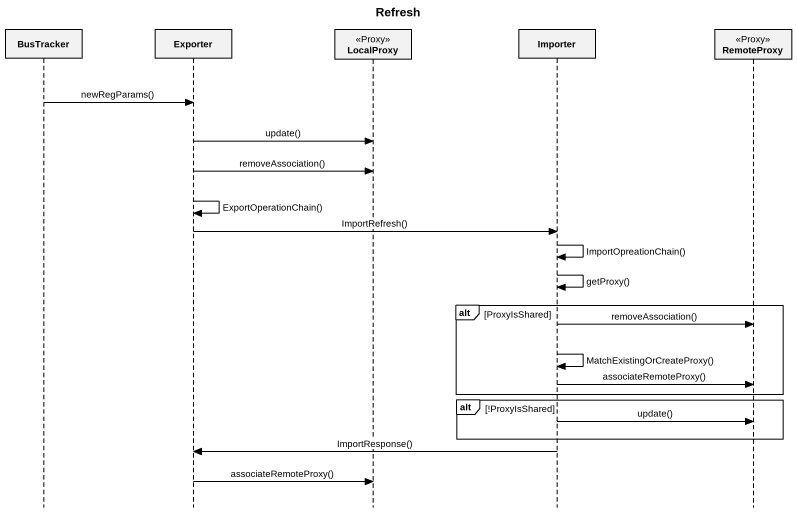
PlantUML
@startuml
title Refresh
hide footbox
participant BusTracker
participant Exporter
participant LocalProxy <<Proxy>>
participant Importer
participant RemoteProxy <<Proxy>>

BusTracker -> Exporter : newRegParams()
Exporter -> LocalProxy : update()
Exporter -> LocalProxy : removeAssociation()
Exporter -> Exporter : ExportOperationChain()
Exporter -> Importer : ImportRefresh()
Importer -> Importer : ImportOpreationChain()
Importer -> Importer : getProxy()
alt ProxyIsShared
  Importer -> RemoteProxy : removeAssociation()
  Importer -> Importer : MatchExistingOrCreateProxy()
  Importer -> RemoteProxy : associateRemoteProxy()
end
alt !ProxyIsShared
  Importer -> RemoteProxy : update()
end
Importer -> Exporter : ImportResponse()
Exporter -> LocalProxy : associateRemoteProxy()
@enduml
